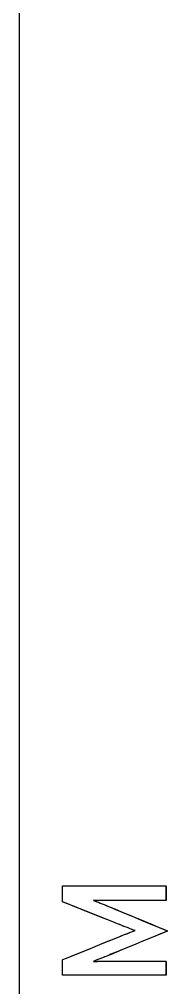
# Model space of a CAD drawing. Extents: x 1 to 47.7, y 0.2 to 35.
# Drawn here: x 34.548 to 34.66, y 13.165 to 13.894 of the extents above; entities that cross this region are included whole.
import ezdxf

# ---------------------------------------------------------------- set-up
doc = ezdxf.new("R2010")
doc.units = 0
doc.header["$MEASUREMENT"] = 0
for name, color, linetype in [('5_1___24__TARGET_LEDS___12', 7, 'CONTINUOUS'), ('6_4___24__OPTOISO_INDEPEND', 7, 'CONTINUOUS'), ('8_0_____DWG', 7, 'CONTINUOUS')]:
    doc.layers.add(name, color=color, linetype=linetype)

msp = doc.modelspace()

# ---------------------------------------------------------------- linework, layer by layer
at = {"layer": '5_1___24__TARGET_LEDS___12'}
msp.add_lwpolyline([(34.65872, 13.23081), (34.65724, 13.23081), (34.65328, 13.23081), (34.64759, 13.23081), (34.64088, 13.23081), (34.63388, 13.23081), (34.62733, 13.23081), (34.62196, 13.23081), (34.61849, 13.23081), (34.61715, 13.23081), (34.61525, 13.23081), (34.61344, 13.23082), (34.61173, 13.23084), (34.61011, 13.23086), (34.60858, 13.23088), (34.60715, 13.23091), (34.60581, 13.23095), (34.60456, 13.231), (34.60437, 13.23085), (34.60547, 13.23043), (34.60665, 13.22997), (34.60792, 13.22947), (34.60928, 13.22894), (34.61072, 13.22837), (34.61226, 13.22776), (34.61387, 13.22711), (34.61558, 13.22642), (34.61689, 13.22588), (34.6203, 13.22445), (34.62583, 13.22214), (34.6327, 13.21927), (34.64013, 13.21617), (34.64734, 13.21315), (34.65356, 13.21055), (34.65801, 13.20869), (34.65992, 13.20789), (34.65868, 13.20737), (34.65473, 13.20573), (34.64884, 13.2033), (34.64178, 13.20038), (34.63433, 13.19731), (34.62727, 13.19439), (34.62138, 13.19196), (34.61743, 13.19032), (34.61597, 13.18973), (34.61425, 13.18904), (34.61261, 13.18839), (34.61106, 13.18777), (34.60959, 13.18719), (34.60821, 13.18665), (34.60692, 13.18614), (34.60572, 13.18567), (34.60461, 13.18523), (34.6043, 13.18498), (34.60552, 13.18502), (34.60684, 13.18506), (34.60826, 13.18509), (34.60976, 13.18512), (34.61136, 13.18514), (34.61305, 13.18516), (34.61484, 13.18517), (34.61672, 13.18518), (34.61805, 13.18518), (34.621, 13.18518), (34.62601, 13.18518), (34.63236, 13.18518), (34.63932, 13.18518), (34.64616, 13.18518), (34.65214, 13.18518), (34.65655, 13.18518), (34.65864, 13.18518), (34.65872, 13.18494), (34.65872, 13.18405), (34.65872, 13.18266), (34.65872, 13.18097), (34.65872, 13.17916), (34.65872, 13.17742), (34.65872, 13.17595), (34.65872, 13.17493), (34.65872, 13.17455), (34.65592, 13.17455), (34.64845, 13.17455), (34.63767, 13.17455), (34.62499, 13.17455), (34.61176, 13.17455), (34.59938, 13.17455), (34.58922, 13.17455), (34.58267, 13.17455), (34.58095, 13.17457), (34.58095, 13.17516), (34.58095, 13.17641), (34.58095, 13.17811), (34.58095, 13.18005), (34.58095, 13.18202), (34.58095, 13.18382), (34.58095, 13.18524), (34.58095, 13.18608), (34.58125, 13.18634), (34.58394, 13.18743), (34.58879, 13.18941), (34.59508, 13.19196), (34.60205, 13.1948), (34.60899, 13.19762), (34.61514, 13.20013), (34.61979, 13.20202), (34.62219, 13.203), (34.62351, 13.20355), (34.62519, 13.20424), (34.62682, 13.2049), (34.6284, 13.20552), (34.62993, 13.20612), (34.63142, 13.20668), (34.63285, 13.20721), (34.63424, 13.2077), (34.63558, 13.20816), (34.63457, 13.20862), (34.63321, 13.2091), (34.63179, 13.20962), (34.63032, 13.21017), (34.6288, 13.21075), (34.62722, 13.21136), (34.62559, 13.21201), (34.62391, 13.21268), (34.62235, 13.21332), (34.62055, 13.21404), (34.61633, 13.21572), (34.61045, 13.21807), (34.60362, 13.22079), (34.59659, 13.2236), (34.59009, 13.22619), (34.58486, 13.22828), (34.58163, 13.22957), (34.58095, 13.2299), (34.58095, 13.23059), (34.58095, 13.23194), (34.58095, 13.23373), (34.58095, 13.23575), (34.58095, 13.23777), (34.58095, 13.2396), (34.58095, 13.24101), (34.58095, 13.24179), (34.58184, 13.24188), (34.58741, 13.24188), (34.59688, 13.24188), (34.60889, 13.24188), (34.62205, 13.24188), (34.63497, 13.24188), (34.64629, 13.24188), (34.65461, 13.24188), (34.65857, 13.24188), (34.65872, 13.24163), (34.65872, 13.2407), (34.65872, 13.23925), (34.65872, 13.23749), (34.65872, 13.23561), (34.65872, 13.2338), (34.65872, 13.23227), (34.65872, 13.23121)], close=True, dxfattribs=at)
at = {"layer": '6_4___24__OPTOISO_INDEPEND'}
msp.add_lwpolyline([(34.6586, 13.23082), (34.65712, 13.23082), (34.65316, 13.23082), (34.64747, 13.23082), (34.64075, 13.23082), (34.63376, 13.23082), (34.62721, 13.23082), (34.62184, 13.23082), (34.61837, 13.23082), (34.61702, 13.23082), (34.61513, 13.23083), (34.61332, 13.23083), (34.61161, 13.23085), (34.60999, 13.23087), (34.60846, 13.2309), (34.60703, 13.23093), (34.60569, 13.23097), (34.60444, 13.23101), (34.60425, 13.23086), (34.60534, 13.23044), (34.60653, 13.22998), (34.6078, 13.22949), (34.60916, 13.22895), (34.6106, 13.22838), (34.61213, 13.22777), (34.61375, 13.22712), (34.61546, 13.22643), (34.61677, 13.2259), (34.62018, 13.22447), (34.62571, 13.22216), (34.63258, 13.21929), (34.64001, 13.21618), (34.64722, 13.21317), (34.65344, 13.21057), (34.65789, 13.2087), (34.6598, 13.20791), (34.65856, 13.20738), (34.65461, 13.20575), (34.64872, 13.20331), (34.64166, 13.2004), (34.63421, 13.19732), (34.62715, 13.19441), (34.62126, 13.19197), (34.6173, 13.19034), (34.61585, 13.18974), (34.61412, 13.18905), (34.61249, 13.1884), (34.61093, 13.18779), (34.60947, 13.18721), (34.60809, 13.18666), (34.6068, 13.18616), (34.6056, 13.18568), (34.60448, 13.18525), (34.60418, 13.18499), (34.6054, 13.18504), (34.60672, 13.18507), (34.60814, 13.18511), (34.60964, 13.18514), (34.61124, 13.18516), (34.61293, 13.18518), (34.61472, 13.18519), (34.61659, 13.18519), (34.61793, 13.18519), (34.62088, 13.18519), (34.62589, 13.18519), (34.63224, 13.18519), (34.6392, 13.18519), (34.64604, 13.18519), (34.65202, 13.18519), (34.65643, 13.18519), (34.65852, 13.18519), (34.6586, 13.18496), (34.6586, 13.18406), (34.6586, 13.18267), (34.6586, 13.18098), (34.6586, 13.17917), (34.6586, 13.17744), (34.6586, 13.17597), (34.6586, 13.17494), (34.6586, 13.17456), (34.6558, 13.17456), (34.64832, 13.17456), (34.63755, 13.17456), (34.62487, 13.17456), (34.61164, 13.17456), (34.59926, 13.17456), (34.5891, 13.17456), (34.58255, 13.17456), (34.58082, 13.17458), (34.58082, 13.17518), (34.58082, 13.17642), (34.58082, 13.17812), (34.58082, 13.18006), (34.58082, 13.18203), (34.58082, 13.18383), (34.58082, 13.18526), (34.58082, 13.18609), (34.58113, 13.18635), (34.58382, 13.18744), (34.58867, 13.18942), (34.59495, 13.19198), (34.60193, 13.19481), (34.60886, 13.19764), (34.61502, 13.20014), (34.61967, 13.20204), (34.62207, 13.20301), (34.62339, 13.20356), (34.62507, 13.20425), (34.6267, 13.20491), (34.62828, 13.20553), (34.62981, 13.20613), (34.63129, 13.20669), (34.63273, 13.20721), (34.63412, 13.20771), (34.63546, 13.20818), (34.63444, 13.20863), (34.63308, 13.20912), (34.63166, 13.20964), (34.63019, 13.21019), (34.62867, 13.21077), (34.6271, 13.21138), (34.62547, 13.21202), (34.62379, 13.2127), (34.62223, 13.21333), (34.62042, 13.21405), (34.61621, 13.21573), (34.61032, 13.21808), (34.6035, 13.22081), (34.59647, 13.22361), (34.58997, 13.22621), (34.58474, 13.2283), (34.5815, 13.22959), (34.58082, 13.22991), (34.58082, 13.23061), (34.58082, 13.23196), (34.58082, 13.23375), (34.58082, 13.23576), (34.58082, 13.23779), (34.58082, 13.23961), (34.58082, 13.24102), (34.58082, 13.2418), (34.58172, 13.24189), (34.58729, 13.24189), (34.59676, 13.24189), (34.60877, 13.24189), (34.62192, 13.24189), (34.63485, 13.24189), (34.64617, 13.24189), (34.65449, 13.24189), (34.65845, 13.24189), (34.6586, 13.24164), (34.6586, 13.24071), (34.6586, 13.23927), (34.6586, 13.2375), (34.6586, 13.23562), (34.6586, 13.23382), (34.6586, 13.23228), (34.6586, 13.23122)], close=True, dxfattribs=at)
at = {"layer": '8_0_____DWG'}
msp.add_lwpolyline([(34.54846, 10.49277), (34.54846, 10.88312), (34.54846, 11.27346), (34.54846, 11.66305), (34.54846, 12.05111), (34.54846, 12.24433), (34.54846, 12.43688), (34.54846, 12.62867), (34.54846, 12.8196), (34.54846, 13.00958), (34.54846, 13.19851), (34.54846, 13.3863), (34.54846, 13.57284), (34.54846, 13.75805), (34.54846, 13.94184)], dxfattribs=at)

doc.saveas('drawing.dxf')
